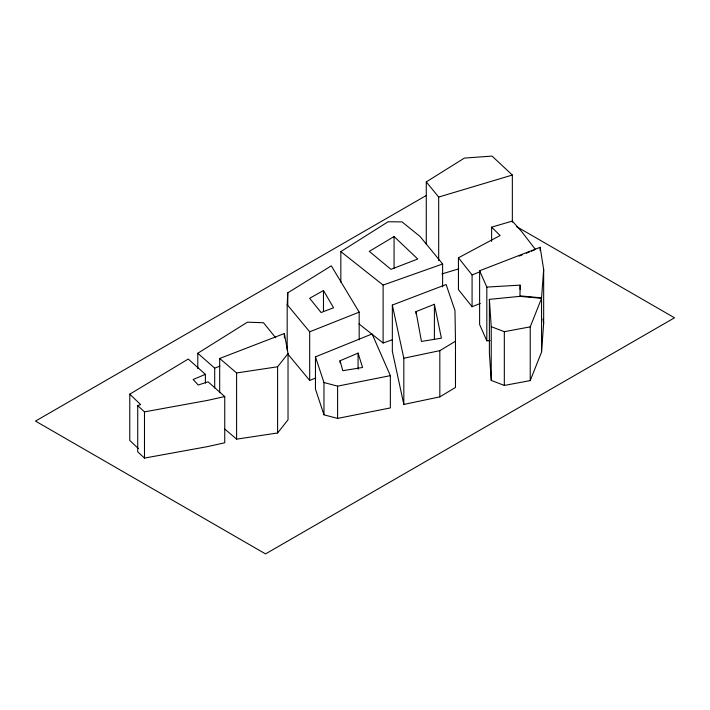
<?xml version="1.0" encoding="UTF-8"?>
<svg xmlns="http://www.w3.org/2000/svg" width="710" height="710" viewBox="0 0 710 710"><rect width="100%" height="100%" fill="white"/><g stroke="black" fill="none" stroke-linecap="round" stroke-linejoin="round"><path stroke-width="1.06" d="M541.561 351.601L543.665 323.29L543.665 269.543L540.159 247.311L479.614 270.767L486.82 287.08L520.146 285.136L519.968 295.866L541.561 297.854L541.561 352.08L530.228 380.595L504.322 385.441L491.24 380.409L489.385 353.11L489.385 299.363L519.968 296.345L541.561 298.333L530.228 326.857L530.228 380.595M287.186 349.941L287.186 304.652L287.772 292.848L331.304 265.833L359.18 312.143L359.18 339.762M541.561 297.854L543.665 269.543M224.511 428.805L236.599 439.153L277.592 432.976L277.592 366.777L288.029 353.598L284.373 333.531L219.683 358.47L219.683 392.665M277.592 432.976L288.029 419.787L288.029 353.598M340.836 282.216L340.836 251.606L388.086 221.76L402.02 221.893L420.098 236.51L442.614 263.987L442.614 286.946M426.284 244.382L426.284 181.893L464.393 158.082L492.057 156.093L512.345 175.042L512.345 222.186M197.788 368.65L197.788 353.252L247.435 322.171L263.49 322.739L275.693 337.791M138.308 448.551L129.77 440.386L129.77 394.174L188.248 359.047L205.403 374.347L205.403 383.143M403.821 404.443L403.821 358.23L439.827 350.651L455.483 341.244L454.977 310.536L446.12 284.524L392.337 305.06L392.337 351.264L403.821 404.443L439.827 396.863L455.483 387.456L455.483 341.244M394.068 236.545L369.271 251.375L390.97 269.347L417.746 258.999L394.068 236.545L394.068 268.247M426.195 195.525L35.5 421.092L265.54 553.906L674.5 317.796L516.347 226.481M323.476 290.514L309.649 298.289L321.089 312.515L333.567 307.776L323.476 290.514L323.476 311.495M480.262 303.445L472.079 306.72L458.438 289.6L458.438 257.801L500.115 235.516L491.622 227.165L512.345 221.076L521.859 231.833L535.5 249.538M340.055 360.751L358.071 353.118L362.579 367.487L342.797 370.691L340.055 360.751L340.055 362.908M205.403 374.347L193.147 379.495L198.214 385.015L208.083 381.811L224.742 396.57L224.742 442.783L207.231 446.67L144.485 458.083L137.731 451.853L137.731 405.641L140.633 404.567L129.77 394.174M315.462 356.855L372.084 333.948L390.358 375.643L390.358 407.922L337.596 418.412L323.973 414.817L315.462 389.124L315.462 356.855L323.973 382.539L323.973 414.817M472.079 306.72L472.079 274.921L480.262 271.646M519.134 256.088L522.205 254.863M526.296 253.221L529.367 251.997M531.408 251.18L534.479 249.947M315.746 378.004L309.684 380.409L309.684 331.801L359.18 312.143M416.007 311.61L434.405 304.297L441.398 338.182L421.456 341.43L416.007 311.61L416.007 313.811M197.788 353.252L214.695 368.153L219.86 366.147M340.836 251.606L383.116 285.074L442.614 263.987M358.958 323.884L383.116 343.01L392.515 339.682M426.284 181.893L438.682 197.06L512.345 175.042M441.86 273.945L458.802 268.85M224.742 396.57L207.231 400.458L144.485 411.871L137.731 405.641M323.973 382.539L337.596 386.142L390.358 375.643M489.385 299.363L491.24 326.662L504.322 331.694L530.228 326.857M219.683 358.47L236.599 372.954L277.592 366.777M479.614 270.767L479.614 324.514L486.82 340.827L490.042 340.64M287.186 304.652L309.684 331.801M287.896 354.104L309.684 380.409M458.438 257.801L472.079 274.921M392.337 305.06L403.821 358.23M542.99 319.056L543.665 323.29M540.159 247.311L540.159 250.603M520.146 285.136L520.146 289.52M504.322 331.694L504.322 385.441M491.622 227.165L491.622 241.427M491.24 326.662L491.24 380.409M486.82 287.08L486.82 340.827M439.827 350.651L439.827 396.863M438.682 197.06L438.682 260.65M434.405 304.297L434.405 339.513M383.116 285.074L383.116 343.01M358.071 353.118L358.071 369.253M337.596 386.142L337.596 418.412M287.772 292.848L287.772 305.007M284.373 333.531L284.373 337.951M236.599 372.954L236.599 439.153M214.695 368.153L214.695 387.962M144.485 411.871L144.485 458.083"/></g></svg>
